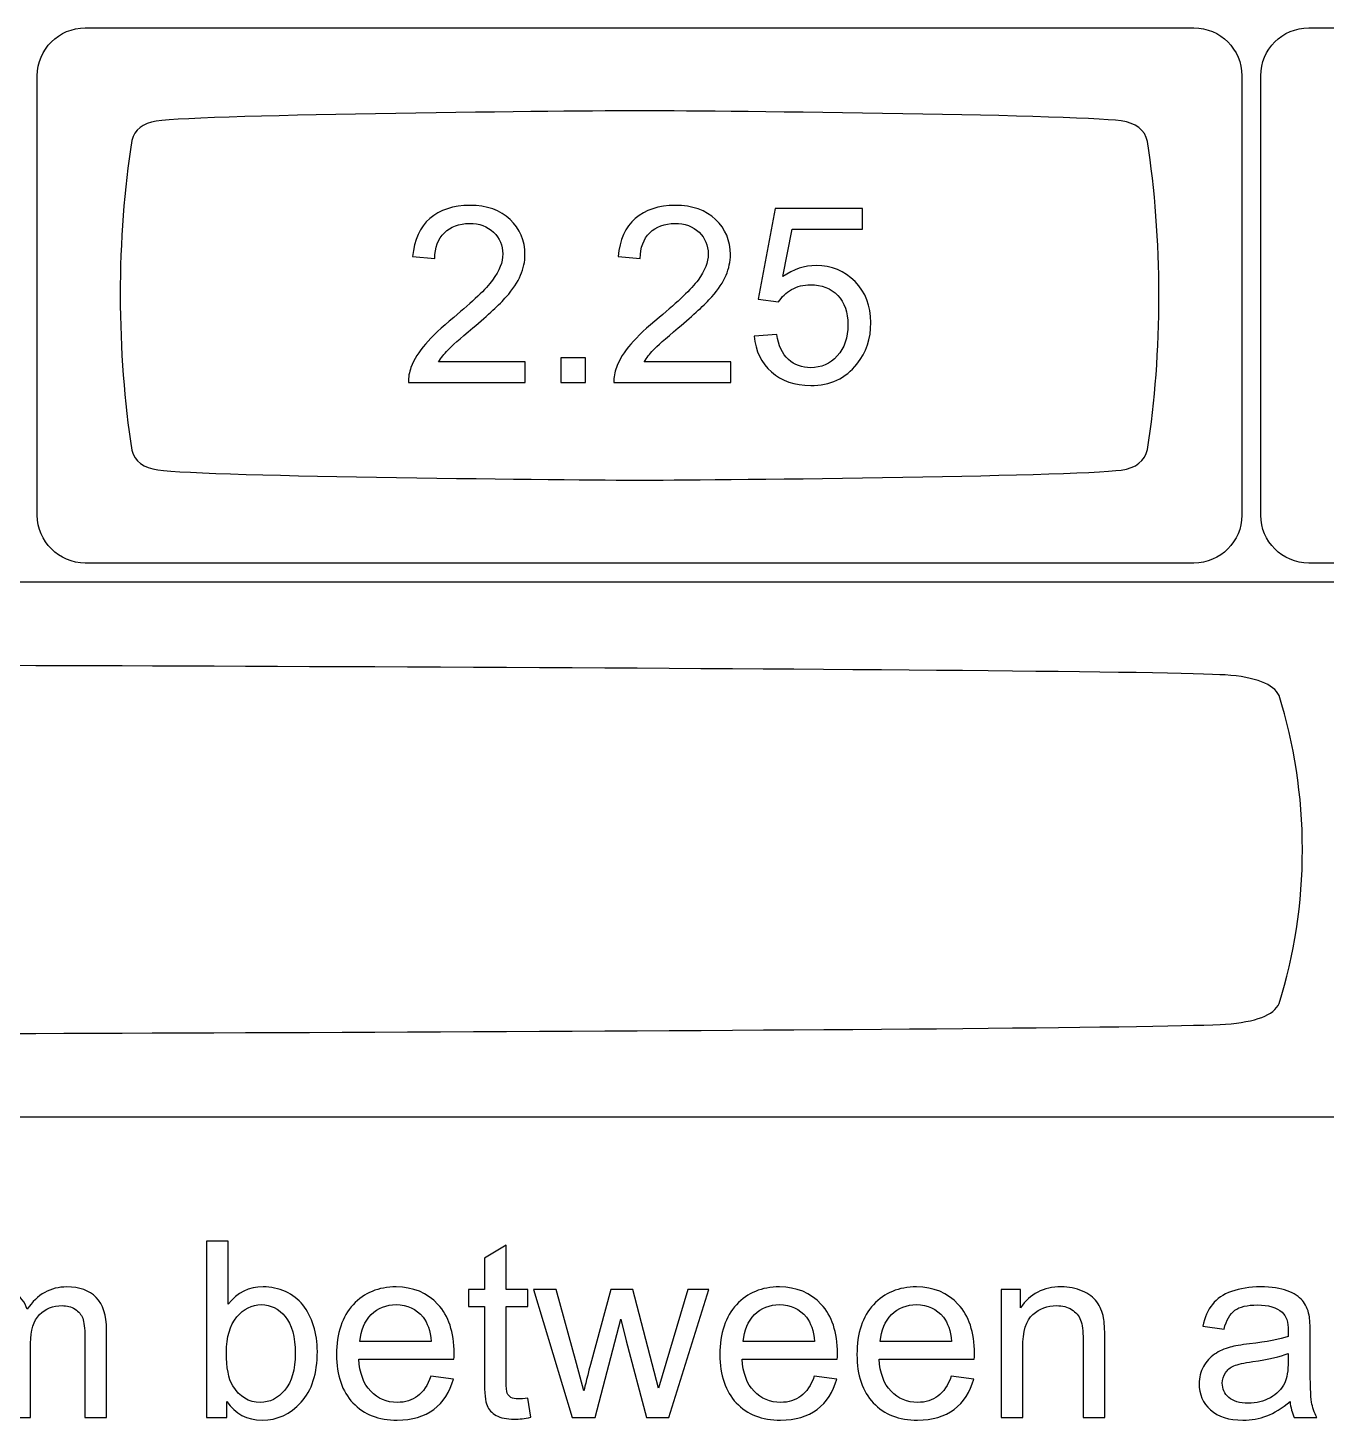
# Model space of a CAD drawing. Header units: millimetres. Extents: x -3 to 616, y -3 to 391.
# Drawn here: x 391.56 to 436.18, y 342.76 to 390.63 of the extents above; entities that cross this region are included whole.
import ezdxf

# ---------------------------------------------------------------- set-up
doc = ezdxf.new("R2010")
doc.units = ezdxf.units.MM
doc.header["$MEASUREMENT"] = 0
doc.layers.add('Templates', color=7, linetype='Continuous')

msp = doc.modelspace()

# ---------------------------------------------------------------- linework, layer by layer
at = {"layer": 'Templates'}
for points, knots in [([(393.529, 372.227), (393.529, 372.227), (431.636, 372.227), (431.636, 372.227), (431.636, 372.227), (432.542, 372.227), (433.282, 372.968), (433.282, 373.873), (433.282, 373.873), (433.282, 373.873), (433.282, 388.981), (433.282, 388.981), (433.282, 388.981), (433.282, 389.886), (432.542, 390.627), (431.636, 390.627), (431.636, 390.627), (431.636, 390.627), (393.529, 390.627), (393.529, 390.627), (393.529, 390.627), (392.623, 390.627), (391.882, 389.886), (391.882, 388.981), (391.882, 388.981), (391.882, 388.981), (391.882, 373.873), (391.882, 373.873), (391.882, 373.873), (391.882, 372.968), (392.623, 372.227), (393.529, 372.227)], [0, 0, 0, 0, 0.111111, 0.111111, 0.111111, 0.111111, 0.222222, 0.222222, 0.222222, 0.222222, 0.333333, 0.333333, 0.333333, 0.333333, 0.444444, 0.444444, 0.444444, 0.444444, 0.555556, 0.555556, 0.555556, 0.555556, 0.666667, 0.666667, 0.666667, 0.666667, 0.777778, 0.777778, 0.777778, 0.777778, 1, 1, 1, 1]), ([(435.579, 372.227), (435.579, 372.227), (478.286, 372.227), (478.286, 372.227), (478.286, 372.227), (479.192, 372.227), (479.932, 372.968), (479.932, 373.873), (479.932, 373.873), (479.932, 373.873), (479.932, 388.981), (479.932, 388.981), (479.932, 388.981), (479.932, 389.886), (479.192, 390.627), (478.286, 390.627), (478.286, 390.627), (478.286, 390.627), (435.579, 390.627), (435.579, 390.627), (435.579, 390.627), (434.673, 390.627), (433.932, 389.886), (433.932, 388.981), (433.932, 388.981), (433.932, 388.981), (433.932, 373.873), (433.932, 373.873), (433.932, 373.873), (433.932, 372.968), (434.673, 372.227), (435.579, 372.227)], [0, 0, 0, 0, 0.111111, 0.111111, 0.111111, 0.111111, 0.222222, 0.222222, 0.222222, 0.222222, 0.333333, 0.333333, 0.333333, 0.333333, 0.444444, 0.444444, 0.444444, 0.444444, 0.555556, 0.555556, 0.555556, 0.555556, 0.666667, 0.666667, 0.666667, 0.666667, 0.777778, 0.777778, 0.777778, 0.777778, 1, 1, 1, 1]), ([(412.582, 387.776), (414.472, 387.776), (427.452, 387.654), (429.133, 387.428), (429.133, 387.428), (429.133, 387.428), (429.133, 387.428), (429.133, 387.428), (429.133, 387.428), (429.644, 387.355), (429.948, 387.123), (430.039, 386.718), (430.039, 386.718), (430.293, 385.065), (430.432, 383.284), (430.432, 381.426), (430.432, 381.426), (430.433, 379.568), (430.295, 377.786), (430.042, 376.134), (430.042, 376.134), (429.951, 375.729), (429.647, 375.497), (429.138, 375.424), (429.138, 375.424), (427.457, 375.199), (414.465, 375.076), (412.586, 375.077), (412.586, 375.077), (410.706, 375.077), (397.71, 375.2), (396.029, 375.426), (396.029, 375.426), (396.029, 375.426), (396.029, 375.426), (396.029, 375.426), (396.029, 375.426), (395.533, 375.497), (395.231, 375.719), (395.131, 376.103), (395.131, 376.103), (394.874, 377.765), (394.733, 379.557), (394.733, 381.428), (394.733, 381.428), (394.732, 383.299), (394.872, 385.094), (395.129, 386.757), (395.129, 386.757), (395.226, 387.124), (395.507, 387.342), (395.967, 387.422), (395.967, 387.422), (397.665, 387.652), (410.693, 387.777), (412.582, 387.776)], [0, 0, 0, 0, 0.066667, 0.066667, 0.066667, 0.066667, 0.133333, 0.133333, 0.133333, 0.133333, 0.2, 0.2, 0.2, 0.2, 0.266667, 0.266667, 0.266667, 0.266667, 0.333333, 0.333333, 0.333333, 0.333333, 0.4, 0.4, 0.4, 0.4, 0.466667, 0.466667, 0.466667, 0.466667, 0.533333, 0.533333, 0.533333, 0.533333, 0.6, 0.6, 0.6, 0.6, 0.666667, 0.666667, 0.666667, 0.666667, 0.733333, 0.733333, 0.733333, 0.733333, 0.8, 0.8, 0.8, 0.8, 0.866667, 0.866667, 0.866667, 0.866667, 1, 1, 1, 1]), ([(408.652, 379.145), (408.652, 379.145), (408.652, 378.434), (408.652, 378.434), (408.652, 378.434), (408.652, 378.434), (404.639, 378.434), (404.639, 378.434), (404.639, 378.434), (404.633, 378.613), (404.663, 378.785), (404.726, 378.951), (404.726, 378.951), (404.829, 379.224), (404.994, 379.493), (405.221, 379.757), (405.221, 379.757), (405.449, 380.021), (405.773, 380.326), (406.195, 380.672), (406.195, 380.672), (406.851, 381.212), (407.297, 381.64), (407.53, 381.956), (407.53, 381.956), (407.764, 382.272), (407.881, 382.571), (407.881, 382.853), (407.881, 382.853), (407.881, 383.148), (407.776, 383.396), (407.564, 383.6), (407.564, 383.6), (407.352, 383.801), (407.076, 383.903), (406.736, 383.903), (406.736, 383.903), (406.376, 383.903), (406.088, 383.796), (405.872, 383.581), (405.872, 383.581), (405.656, 383.368), (405.547, 383.072), (405.545, 382.692), (405.545, 382.692), (405.545, 382.692), (404.783, 382.768), (404.783, 382.768), (404.783, 382.768), (404.835, 383.339), (405.032, 383.773), (405.374, 384.072), (405.374, 384.072), (405.717, 384.371), (406.175, 384.521), (406.753, 384.521), (406.753, 384.521), (407.334, 384.521), (407.795, 384.36), (408.134, 384.037), (408.134, 384.037), (408.474, 383.714), (408.643, 383.313), (408.643, 382.836), (408.643, 382.836), (408.643, 382.593), (408.594, 382.355), (408.494, 382.121), (408.494, 382.121), (408.395, 381.885), (408.23, 381.638), (408, 381.379), (408, 381.379), (407.769, 381.12), (407.386, 380.763), (406.853, 380.312), (406.853, 380.312), (406.405, 379.936), (406.118, 379.682), (405.991, 379.548), (405.991, 379.548), (405.864, 379.414), (405.759, 379.28), (405.676, 379.145), (405.676, 379.145), (405.676, 379.145), (408.652, 379.145), (408.652, 379.145)], [0, 0, 0, 0, 0.043478, 0.043478, 0.043478, 0.043478, 0.086957, 0.086957, 0.086957, 0.086957, 0.130435, 0.130435, 0.130435, 0.130435, 0.173913, 0.173913, 0.173913, 0.173913, 0.217391, 0.217391, 0.217391, 0.217391, 0.26087, 0.26087, 0.26087, 0.26087, 0.304348, 0.304348, 0.304348, 0.304348, 0.347826, 0.347826, 0.347826, 0.347826, 0.391304, 0.391304, 0.391304, 0.391304, 0.434783, 0.434783, 0.434783, 0.434783, 0.478261, 0.478261, 0.478261, 0.478261, 0.521739, 0.521739, 0.521739, 0.521739, 0.565217, 0.565217, 0.565217, 0.565217, 0.608696, 0.608696, 0.608696, 0.608696, 0.652174, 0.652174, 0.652174, 0.652174, 0.695652, 0.695652, 0.695652, 0.695652, 0.73913, 0.73913, 0.73913, 0.73913, 0.782609, 0.782609, 0.782609, 0.782609, 0.826087, 0.826087, 0.826087, 0.826087, 0.869565, 0.869565, 0.869565, 0.869565, 0.913043, 0.913043, 0.913043, 0.913043, 1, 1, 1, 1]), ([(415.713, 379.145), (415.713, 379.145), (415.713, 378.434), (415.713, 378.434), (415.713, 378.434), (415.713, 378.434), (411.7, 378.434), (411.7, 378.434), (411.7, 378.434), (411.694, 378.613), (411.724, 378.785), (411.787, 378.951), (411.787, 378.951), (411.89, 379.224), (412.055, 379.493), (412.283, 379.757), (412.283, 379.757), (412.51, 380.021), (412.834, 380.326), (413.256, 380.672), (413.256, 380.672), (413.912, 381.212), (414.358, 381.64), (414.591, 381.956), (414.591, 381.956), (414.825, 382.272), (414.942, 382.571), (414.942, 382.853), (414.942, 382.853), (414.942, 383.148), (414.837, 383.396), (414.625, 383.6), (414.625, 383.6), (414.413, 383.801), (414.137, 383.903), (413.797, 383.903), (413.797, 383.903), (413.437, 383.903), (413.149, 383.796), (412.933, 383.581), (412.933, 383.581), (412.717, 383.368), (412.609, 383.072), (412.606, 382.692), (412.606, 382.692), (412.606, 382.692), (411.844, 382.768), (411.844, 382.768), (411.844, 382.768), (411.896, 383.339), (412.093, 383.773), (412.435, 384.072), (412.435, 384.072), (412.778, 384.371), (413.236, 384.521), (413.814, 384.521), (413.814, 384.521), (414.395, 384.521), (414.856, 384.36), (415.195, 384.037), (415.195, 384.037), (415.535, 383.714), (415.704, 383.313), (415.704, 382.836), (415.704, 382.836), (415.704, 382.593), (415.655, 382.355), (415.555, 382.121), (415.555, 382.121), (415.456, 381.885), (415.291, 381.638), (415.061, 381.379), (415.061, 381.379), (414.83, 381.12), (414.447, 380.763), (413.914, 380.312), (413.914, 380.312), (413.466, 379.936), (413.179, 379.682), (413.052, 379.548), (413.052, 379.548), (412.925, 379.414), (412.82, 379.28), (412.737, 379.145), (412.737, 379.145), (412.737, 379.145), (415.713, 379.145), (415.713, 379.145)], [0, 0, 0, 0, 0.043478, 0.043478, 0.043478, 0.043478, 0.086957, 0.086957, 0.086957, 0.086957, 0.130435, 0.130435, 0.130435, 0.130435, 0.173913, 0.173913, 0.173913, 0.173913, 0.217391, 0.217391, 0.217391, 0.217391, 0.26087, 0.26087, 0.26087, 0.26087, 0.304348, 0.304348, 0.304348, 0.304348, 0.347826, 0.347826, 0.347826, 0.347826, 0.391304, 0.391304, 0.391304, 0.391304, 0.434783, 0.434783, 0.434783, 0.434783, 0.478261, 0.478261, 0.478261, 0.478261, 0.521739, 0.521739, 0.521739, 0.521739, 0.565217, 0.565217, 0.565217, 0.565217, 0.608696, 0.608696, 0.608696, 0.608696, 0.652174, 0.652174, 0.652174, 0.652174, 0.695652, 0.695652, 0.695652, 0.695652, 0.73913, 0.73913, 0.73913, 0.73913, 0.782609, 0.782609, 0.782609, 0.782609, 0.826087, 0.826087, 0.826087, 0.826087, 0.869565, 0.869565, 0.869565, 0.869565, 0.913043, 0.913043, 0.913043, 0.913043, 1, 1, 1, 1]), ([(416.519, 380.025), (416.519, 380.025), (417.298, 380.085), (417.298, 380.085), (417.298, 380.085), (417.355, 379.705), (417.489, 379.42), (417.698, 379.228), (417.698, 379.228), (417.907, 379.038), (418.163, 378.942), (418.463, 378.942), (418.463, 378.942), (418.826, 378.942), (419.129, 379.077), (419.376, 379.347), (419.376, 379.347), (419.622, 379.617), (419.744, 379.976), (419.744, 380.422), (419.744, 380.422), (419.744, 380.847), (419.627, 381.181), (419.392, 381.426), (419.392, 381.426), (419.156, 381.672), (418.844, 381.795), (418.456, 381.795), (418.456, 381.795), (418.215, 381.795), (417.999, 381.74), (417.807, 381.63), (417.807, 381.63), (417.616, 381.52), (417.467, 381.377), (417.357, 381.202), (417.357, 381.202), (417.357, 381.202), (416.654, 381.304), (416.654, 381.304), (416.654, 381.304), (416.654, 381.304), (417.238, 384.419), (417.238, 384.419), (417.238, 384.419), (417.238, 384.419), (420.244, 384.419), (420.244, 384.419), (420.244, 384.419), (420.244, 384.419), (420.244, 383.708), (420.244, 383.708), (420.244, 383.708), (420.244, 383.708), (417.832, 383.708), (417.832, 383.708), (417.832, 383.708), (417.832, 383.708), (417.509, 382.073), (417.509, 382.073), (417.509, 382.073), (417.872, 382.328), (418.253, 382.455), (418.651, 382.455), (418.651, 382.455), (419.179, 382.455), (419.624, 382.272), (419.987, 381.905), (419.987, 381.905), (420.35, 381.538), (420.532, 381.067), (420.532, 380.491), (420.532, 380.491), (420.532, 379.942), (420.372, 379.468), (420.053, 379.069), (420.053, 379.069), (419.665, 378.577), (419.135, 378.332), (418.463, 378.332), (418.463, 378.332), (417.913, 378.332), (417.464, 378.487), (417.116, 378.796), (417.116, 378.796), (416.767, 379.105), (416.568, 379.514), (416.519, 380.025)], [0, 0, 0, 0, 0.043478, 0.043478, 0.043478, 0.043478, 0.086957, 0.086957, 0.086957, 0.086957, 0.130435, 0.130435, 0.130435, 0.130435, 0.173913, 0.173913, 0.173913, 0.173913, 0.217391, 0.217391, 0.217391, 0.217391, 0.26087, 0.26087, 0.26087, 0.26087, 0.304348, 0.304348, 0.304348, 0.304348, 0.347826, 0.347826, 0.347826, 0.347826, 0.391304, 0.391304, 0.391304, 0.391304, 0.434783, 0.434783, 0.434783, 0.434783, 0.478261, 0.478261, 0.478261, 0.478261, 0.521739, 0.521739, 0.521739, 0.521739, 0.565217, 0.565217, 0.565217, 0.565217, 0.608696, 0.608696, 0.608696, 0.608696, 0.652174, 0.652174, 0.652174, 0.652174, 0.695652, 0.695652, 0.695652, 0.695652, 0.73913, 0.73913, 0.73913, 0.73913, 0.782609, 0.782609, 0.782609, 0.782609, 0.826087, 0.826087, 0.826087, 0.826087, 0.869565, 0.869565, 0.869565, 0.869565, 0.913043, 0.913043, 0.913043, 0.913043, 1, 1, 1, 1]), ([(409.872, 378.434), (409.872, 378.434), (409.872, 379.28), (409.872, 379.28), (409.872, 379.28), (409.872, 379.28), (410.719, 379.28), (410.719, 379.28), (410.719, 379.28), (410.719, 379.28), (410.719, 378.434), (410.719, 378.434), (410.719, 378.434), (410.719, 378.434), (409.872, 378.434), (409.872, 378.434)], [0, 0, 0, 0, 0.2, 0.2, 0.2, 0.2, 0.4, 0.4, 0.4, 0.4, 0.6, 0.6, 0.6, 0.6, 1, 1, 1, 1]), ([(324.86, 353.177), (324.86, 353.177), (436.568, 353.177), (436.568, 353.177), (436.568, 353.177), (437.473, 353.177), (438.214, 353.918), (438.214, 354.823), (438.214, 354.823), (438.214, 354.823), (438.214, 369.931), (438.214, 369.931), (438.214, 369.931), (438.214, 370.836), (437.473, 371.577), (436.568, 371.577), (436.568, 371.577), (436.568, 371.577), (324.86, 371.577), (324.86, 371.577), (324.86, 371.577), (323.955, 371.577), (323.214, 370.836), (323.214, 369.931), (323.214, 369.931), (323.214, 369.931), (323.214, 354.823), (323.214, 354.823), (323.214, 354.823), (323.214, 353.918), (323.955, 353.177), (324.86, 353.177)], [0, 0, 0, 0, 0.111111, 0.111111, 0.111111, 0.111111, 0.222222, 0.222222, 0.222222, 0.222222, 0.333333, 0.333333, 0.333333, 0.333333, 0.444444, 0.444444, 0.444444, 0.444444, 0.555556, 0.555556, 0.555556, 0.555556, 0.666667, 0.666667, 0.666667, 0.666667, 0.777778, 0.777778, 0.777778, 0.777778, 1, 1, 1, 1]), ([(380.714, 368.726), (384.567, 368.726), (429.288, 368.604), (432.714, 368.378), (432.714, 368.378), (432.714, 368.378), (432.714, 368.378), (432.714, 368.378), (432.714, 368.378), (433.755, 368.305), (434.376, 368.073), (434.562, 367.668), (434.562, 367.668), (435.08, 366.015), (435.363, 364.233), (435.364, 362.376), (435.364, 362.376), (435.364, 360.518), (435.083, 358.736), (434.568, 357.084), (434.568, 357.084), (434.381, 356.679), (433.763, 356.447), (432.724, 356.374), (432.724, 356.374), (429.296, 356.149), (384.552, 356.026), (380.72, 356.027), (380.72, 356.027), (376.888, 356.027), (332.135, 356.15), (328.707, 356.376), (328.707, 356.376), (328.707, 356.376), (328.707, 356.376), (328.707, 356.376), (328.707, 356.376), (327.695, 356.447), (327.081, 356.669), (326.876, 357.053), (326.876, 357.053), (326.352, 358.715), (326.065, 360.507), (326.064, 362.378), (326.064, 362.378), (326.063, 364.249), (326.348, 366.044), (326.872, 367.707), (326.872, 367.707), (327.07, 368.074), (327.643, 368.292), (328.581, 368.372), (328.581, 368.372), (332.044, 368.602), (376.86, 368.727), (380.714, 368.726)], [0, 0, 0, 0, 0.066667, 0.066667, 0.066667, 0.066667, 0.133333, 0.133333, 0.133333, 0.133333, 0.2, 0.2, 0.2, 0.2, 0.266667, 0.266667, 0.266667, 0.266667, 0.333333, 0.333333, 0.333333, 0.333333, 0.4, 0.4, 0.4, 0.4, 0.466667, 0.466667, 0.466667, 0.466667, 0.533333, 0.533333, 0.533333, 0.533333, 0.6, 0.6, 0.6, 0.6, 0.666667, 0.666667, 0.666667, 0.666667, 0.733333, 0.733333, 0.733333, 0.733333, 0.8, 0.8, 0.8, 0.8, 0.866667, 0.866667, 0.866667, 0.866667, 1, 1, 1, 1]), ([(398.391, 342.851), (398.391, 342.851), (397.697, 342.851), (397.697, 342.851), (397.697, 342.851), (397.697, 342.851), (397.697, 348.913), (397.697, 348.913), (397.697, 348.913), (397.697, 348.913), (398.442, 348.913), (398.442, 348.913), (398.442, 348.913), (398.442, 348.913), (398.442, 346.75), (398.442, 346.75), (398.442, 346.75), (398.757, 347.142), (399.157, 347.339), (399.646, 347.339), (399.646, 347.339), (399.915, 347.339), (400.172, 347.285), (400.413, 347.176), (400.413, 347.176), (400.655, 347.068), (400.852, 346.914), (401.009, 346.718), (401.009, 346.718), (401.164, 346.52), (401.287, 346.283), (401.374, 346.005), (401.374, 346.005), (401.463, 345.728), (401.507, 345.431), (401.507, 345.115), (401.507, 345.115), (401.507, 344.364), (401.321, 343.783), (400.95, 343.373), (400.95, 343.373), (400.577, 342.963), (400.131, 342.758), (399.61, 342.758), (399.61, 342.758), (399.093, 342.758), (398.686, 342.974), (398.391, 343.404), (398.391, 343.404), (398.391, 343.404), (398.391, 342.851), (398.391, 342.851)], [0, 0, 0, 0, 0.071429, 0.071429, 0.071429, 0.071429, 0.142857, 0.142857, 0.142857, 0.142857, 0.214286, 0.214286, 0.214286, 0.214286, 0.285714, 0.285714, 0.285714, 0.285714, 0.357143, 0.357143, 0.357143, 0.357143, 0.428571, 0.428571, 0.428571, 0.428571, 0.5, 0.5, 0.5, 0.5, 0.571429, 0.571429, 0.571429, 0.571429, 0.642857, 0.642857, 0.642857, 0.642857, 0.714286, 0.714286, 0.714286, 0.714286, 0.785714, 0.785714, 0.785714, 0.785714, 0.857143, 0.857143, 0.857143, 0.857143, 1, 1, 1, 1]), ([(408.74, 343.516), (408.74, 343.516), (408.842, 342.858), (408.842, 342.858), (408.842, 342.858), (408.633, 342.815), (408.445, 342.792), (408.282, 342.792), (408.282, 342.792), (408.012, 342.792), (407.803, 342.834), (407.654, 342.92), (407.654, 342.92), (407.505, 343.006), (407.401, 343.118), (407.34, 343.258), (407.34, 343.258), (407.28, 343.397), (407.25, 343.691), (407.25, 344.138), (407.25, 344.138), (407.25, 344.138), (407.25, 346.67), (407.25, 346.67), (407.25, 346.67), (407.25, 346.67), (406.7, 346.67), (406.7, 346.67), (406.7, 346.67), (406.7, 346.67), (406.7, 347.245), (406.7, 347.245), (406.7, 347.245), (406.7, 347.245), (407.25, 347.245), (407.25, 347.245), (407.25, 347.245), (407.25, 347.245), (407.25, 348.332), (407.25, 348.332), (407.25, 348.332), (407.25, 348.332), (407.995, 348.779), (407.995, 348.779), (407.995, 348.779), (407.995, 348.779), (407.995, 347.245), (407.995, 347.245), (407.995, 347.245), (407.995, 347.245), (408.74, 347.245), (408.74, 347.245), (408.74, 347.245), (408.74, 347.245), (408.74, 346.67), (408.74, 346.67), (408.74, 346.67), (408.74, 346.67), (407.995, 346.67), (407.995, 346.67), (407.995, 346.67), (407.995, 346.67), (407.995, 344.096), (407.995, 344.096), (407.995, 344.096), (407.995, 343.883), (408.008, 343.746), (408.035, 343.685), (408.035, 343.685), (408.06, 343.625), (408.102, 343.577), (408.162, 343.54), (408.162, 343.54), (408.221, 343.505), (408.306, 343.486), (408.416, 343.486), (408.416, 343.486), (408.497, 343.486), (408.606, 343.496), (408.74, 343.516)], [0, 0, 0, 0, 0.047619, 0.047619, 0.047619, 0.047619, 0.095238, 0.095238, 0.095238, 0.095238, 0.142857, 0.142857, 0.142857, 0.142857, 0.190476, 0.190476, 0.190476, 0.190476, 0.238095, 0.238095, 0.238095, 0.238095, 0.285714, 0.285714, 0.285714, 0.285714, 0.333333, 0.333333, 0.333333, 0.333333, 0.380952, 0.380952, 0.380952, 0.380952, 0.428571, 0.428571, 0.428571, 0.428571, 0.47619, 0.47619, 0.47619, 0.47619, 0.52381, 0.52381, 0.52381, 0.52381, 0.571429, 0.571429, 0.571429, 0.571429, 0.619048, 0.619048, 0.619048, 0.619048, 0.666667, 0.666667, 0.666667, 0.666667, 0.714286, 0.714286, 0.714286, 0.714286, 0.761905, 0.761905, 0.761905, 0.761905, 0.809524, 0.809524, 0.809524, 0.809524, 0.857143, 0.857143, 0.857143, 0.857143, 0.904762, 0.904762, 0.904762, 0.904762, 1, 1, 1, 1]), ([(388.3, 342.851), (388.3, 342.851), (388.3, 347.245), (388.3, 347.245), (388.3, 347.245), (388.3, 347.245), (388.969, 347.245), (388.969, 347.245), (388.969, 347.245), (388.969, 347.245), (388.969, 346.625), (388.969, 346.625), (388.969, 346.625), (389.106, 346.839), (389.29, 347.013), (389.518, 347.142), (389.518, 347.142), (389.747, 347.274), (390.006, 347.339), (390.299, 347.339), (390.299, 347.339), (390.623, 347.339), (390.89, 347.271), (391.097, 347.137), (391.097, 347.137), (391.305, 347.001), (391.451, 346.814), (391.536, 346.571), (391.536, 346.571), (391.886, 347.083), (392.339, 347.339), (392.898, 347.339), (392.898, 347.339), (393.335, 347.339), (393.673, 347.219), (393.907, 346.977), (393.907, 346.977), (394.142, 346.736), (394.261, 346.365), (394.261, 345.864), (394.261, 345.864), (394.261, 345.864), (394.261, 342.851), (394.261, 342.851), (394.261, 342.851), (394.261, 342.851), (393.516, 342.851), (393.516, 342.851), (393.516, 342.851), (393.516, 342.851), (393.516, 345.617), (393.516, 345.617), (393.516, 345.617), (393.516, 345.913), (393.49, 346.128), (393.442, 346.259), (393.442, 346.259), (393.395, 346.39), (393.307, 346.495), (393.179, 346.575), (393.179, 346.575), (393.052, 346.656), (392.902, 346.695), (392.731, 346.695), (392.731, 346.695), (392.421, 346.695), (392.164, 346.592), (391.959, 346.387), (391.959, 346.387), (391.755, 346.181), (391.653, 345.853), (391.653, 345.401), (391.653, 345.401), (391.653, 345.401), (391.653, 342.851), (391.653, 342.851), (391.653, 342.851), (391.653, 342.851), (390.908, 342.851), (390.908, 342.851), (390.908, 342.851), (390.908, 342.851), (390.908, 345.703), (390.908, 345.703), (390.908, 345.703), (390.908, 346.033), (390.847, 346.282), (390.726, 346.447), (390.726, 346.447), (390.605, 346.612), (390.406, 346.695), (390.131, 346.695), (390.131, 346.695), (389.922, 346.695), (389.728, 346.64), (389.551, 346.53), (389.551, 346.53), (389.373, 346.42), (389.244, 346.259), (389.164, 346.046), (389.164, 346.046), (389.085, 345.834), (389.046, 345.528), (389.046, 345.129), (389.046, 345.129), (389.046, 345.129), (389.046, 342.851), (389.046, 342.851), (389.046, 342.851), (389.046, 342.851), (388.3, 342.851), (388.3, 342.851)], [0, 0, 0, 0, 0.034483, 0.034483, 0.034483, 0.034483, 0.068966, 0.068966, 0.068966, 0.068966, 0.103448, 0.103448, 0.103448, 0.103448, 0.137931, 0.137931, 0.137931, 0.137931, 0.172414, 0.172414, 0.172414, 0.172414, 0.206897, 0.206897, 0.206897, 0.206897, 0.241379, 0.241379, 0.241379, 0.241379, 0.275862, 0.275862, 0.275862, 0.275862, 0.310345, 0.310345, 0.310345, 0.310345, 0.344828, 0.344828, 0.344828, 0.344828, 0.37931, 0.37931, 0.37931, 0.37931, 0.413793, 0.413793, 0.413793, 0.413793, 0.448276, 0.448276, 0.448276, 0.448276, 0.482759, 0.482759, 0.482759, 0.482759, 0.517241, 0.517241, 0.517241, 0.517241, 0.551724, 0.551724, 0.551724, 0.551724, 0.586207, 0.586207, 0.586207, 0.586207, 0.62069, 0.62069, 0.62069, 0.62069, 0.655172, 0.655172, 0.655172, 0.655172, 0.689655, 0.689655, 0.689655, 0.689655, 0.724138, 0.724138, 0.724138, 0.724138, 0.758621, 0.758621, 0.758621, 0.758621, 0.793103, 0.793103, 0.793103, 0.793103, 0.827586, 0.827586, 0.827586, 0.827586, 0.862069, 0.862069, 0.862069, 0.862069, 0.896552, 0.896552, 0.896552, 0.896552, 0.931034, 0.931034, 0.931034, 0.931034, 1, 1, 1, 1]), ([(405.411, 344.274), (405.411, 344.274), (406.182, 344.172), (406.182, 344.172), (406.182, 344.172), (406.062, 343.725), (405.838, 343.376), (405.51, 343.129), (405.51, 343.129), (405.183, 342.882), (404.765, 342.758), (404.256, 342.758), (404.256, 342.758), (403.615, 342.758), (403.107, 342.956), (402.732, 343.351), (402.732, 343.351), (402.356, 343.744), (402.169, 344.299), (402.169, 345.012), (402.169, 345.012), (402.169, 345.748), (402.358, 346.321), (402.737, 346.728), (402.737, 346.728), (403.117, 347.135), (403.609, 347.339), (404.215, 347.339), (404.215, 347.339), (404.8, 347.339), (405.279, 347.14), (405.65, 346.74), (405.65, 346.74), (406.021, 346.341), (406.207, 345.779), (406.207, 345.055), (406.207, 345.055), (406.207, 345.012), (406.206, 344.945), (406.203, 344.858), (406.203, 344.858), (406.203, 344.858), (402.931, 344.858), (402.931, 344.858), (402.931, 344.858), (402.959, 344.377), (403.094, 344.007), (403.34, 343.752), (403.34, 343.752), (403.584, 343.496), (403.89, 343.368), (404.256, 343.368), (404.256, 343.368), (404.528, 343.368), (404.761, 343.44), (404.953, 343.584), (404.953, 343.584), (405.146, 343.728), (405.299, 343.958), (405.411, 344.274)], [0, 0, 0, 0, 0.0625, 0.0625, 0.0625, 0.0625, 0.125, 0.125, 0.125, 0.125, 0.1875, 0.1875, 0.1875, 0.1875, 0.25, 0.25, 0.25, 0.25, 0.3125, 0.3125, 0.3125, 0.3125, 0.375, 0.375, 0.375, 0.375, 0.4375, 0.4375, 0.4375, 0.4375, 0.5, 0.5, 0.5, 0.5, 0.5625, 0.5625, 0.5625, 0.5625, 0.625, 0.625, 0.625, 0.625, 0.6875, 0.6875, 0.6875, 0.6875, 0.75, 0.75, 0.75, 0.75, 0.8125, 0.8125, 0.8125, 0.8125, 0.875, 0.875, 0.875, 0.875, 1, 1, 1, 1]), ([(410.266, 342.851), (410.266, 342.851), (408.938, 347.245), (408.938, 347.245), (408.938, 347.245), (408.938, 347.245), (409.717, 347.245), (409.717, 347.245), (409.717, 347.245), (409.717, 347.245), (410.418, 344.71), (410.418, 344.71), (410.418, 344.71), (410.418, 344.71), (410.666, 343.766), (410.666, 343.766), (410.666, 343.766), (410.676, 343.812), (410.752, 344.114), (410.894, 344.672), (410.894, 344.672), (410.894, 344.672), (411.589, 347.245), (411.589, 347.245), (411.589, 347.245), (411.589, 347.245), (412.353, 347.245), (412.353, 347.245), (412.353, 347.245), (412.353, 347.245), (413.014, 344.694), (413.014, 344.694), (413.014, 344.694), (413.014, 344.694), (413.23, 343.857), (413.23, 343.857), (413.23, 343.857), (413.23, 343.857), (413.483, 344.705), (413.483, 344.705), (413.483, 344.705), (413.483, 344.705), (414.242, 347.245), (414.242, 347.245), (414.242, 347.245), (414.242, 347.245), (414.966, 347.245), (414.966, 347.245), (414.966, 347.245), (414.966, 347.245), (413.587, 342.851), (413.587, 342.851), (413.587, 342.851), (413.587, 342.851), (412.817, 342.851), (412.817, 342.851), (412.817, 342.851), (412.817, 342.851), (412.12, 345.48), (412.12, 345.48), (412.12, 345.48), (412.12, 345.48), (411.943, 346.232), (411.943, 346.232), (411.943, 346.232), (411.943, 346.232), (411.054, 342.851), (411.054, 342.851), (411.054, 342.851), (411.054, 342.851), (410.266, 342.851), (410.266, 342.851)], [0, 0, 0, 0, 0.052632, 0.052632, 0.052632, 0.052632, 0.105263, 0.105263, 0.105263, 0.105263, 0.157895, 0.157895, 0.157895, 0.157895, 0.210526, 0.210526, 0.210526, 0.210526, 0.263158, 0.263158, 0.263158, 0.263158, 0.315789, 0.315789, 0.315789, 0.315789, 0.368421, 0.368421, 0.368421, 0.368421, 0.421053, 0.421053, 0.421053, 0.421053, 0.473684, 0.473684, 0.473684, 0.473684, 0.526316, 0.526316, 0.526316, 0.526316, 0.578947, 0.578947, 0.578947, 0.578947, 0.631579, 0.631579, 0.631579, 0.631579, 0.684211, 0.684211, 0.684211, 0.684211, 0.736842, 0.736842, 0.736842, 0.736842, 0.789474, 0.789474, 0.789474, 0.789474, 0.842105, 0.842105, 0.842105, 0.842105, 0.894737, 0.894737, 0.894737, 0.894737, 1, 1, 1, 1]), ([(418.587, 344.274), (418.587, 344.274), (419.357, 344.172), (419.357, 344.172), (419.357, 344.172), (419.237, 343.725), (419.013, 343.376), (418.686, 343.129), (418.686, 343.129), (418.358, 342.882), (417.941, 342.758), (417.431, 342.758), (417.431, 342.758), (416.79, 342.758), (416.282, 342.956), (415.907, 343.351), (415.907, 343.351), (415.532, 343.744), (415.344, 344.299), (415.344, 345.012), (415.344, 345.012), (415.344, 345.748), (415.533, 346.321), (415.913, 346.728), (415.913, 346.728), (416.292, 347.135), (416.785, 347.339), (417.39, 347.339), (417.39, 347.339), (417.976, 347.339), (418.454, 347.14), (418.825, 346.74), (418.825, 346.74), (419.196, 346.341), (419.383, 345.779), (419.383, 345.055), (419.383, 345.055), (419.383, 345.012), (419.381, 344.945), (419.378, 344.858), (419.378, 344.858), (419.378, 344.858), (416.106, 344.858), (416.106, 344.858), (416.106, 344.858), (416.134, 344.377), (416.27, 344.007), (416.515, 343.752), (416.515, 343.752), (416.759, 343.496), (417.066, 343.368), (417.431, 343.368), (417.431, 343.368), (417.703, 343.368), (417.936, 343.44), (418.128, 343.584), (418.128, 343.584), (418.322, 343.728), (418.474, 343.958), (418.587, 344.274)], [0, 0, 0, 0, 0.0625, 0.0625, 0.0625, 0.0625, 0.125, 0.125, 0.125, 0.125, 0.1875, 0.1875, 0.1875, 0.1875, 0.25, 0.25, 0.25, 0.25, 0.3125, 0.3125, 0.3125, 0.3125, 0.375, 0.375, 0.375, 0.375, 0.4375, 0.4375, 0.4375, 0.4375, 0.5, 0.5, 0.5, 0.5, 0.5625, 0.5625, 0.5625, 0.5625, 0.625, 0.625, 0.625, 0.625, 0.6875, 0.6875, 0.6875, 0.6875, 0.75, 0.75, 0.75, 0.75, 0.8125, 0.8125, 0.8125, 0.8125, 0.875, 0.875, 0.875, 0.875, 1, 1, 1, 1]), ([(423.296, 344.274), (423.296, 344.274), (424.066, 344.172), (424.066, 344.172), (424.066, 344.172), (423.946, 343.725), (423.722, 343.376), (423.394, 343.129), (423.394, 343.129), (423.067, 342.882), (422.649, 342.758), (422.14, 342.758), (422.14, 342.758), (421.499, 342.758), (420.991, 342.956), (420.616, 343.351), (420.616, 343.351), (420.241, 343.744), (420.053, 344.299), (420.053, 345.012), (420.053, 345.012), (420.053, 345.748), (420.242, 346.321), (420.622, 346.728), (420.622, 346.728), (421.001, 347.135), (421.494, 347.339), (422.099, 347.339), (422.099, 347.339), (422.685, 347.339), (423.163, 347.14), (423.534, 346.74), (423.534, 346.74), (423.905, 346.341), (424.091, 345.779), (424.091, 345.055), (424.091, 345.055), (424.091, 345.012), (424.09, 344.945), (424.087, 344.858), (424.087, 344.858), (424.087, 344.858), (420.815, 344.858), (420.815, 344.858), (420.815, 344.858), (420.843, 344.377), (420.979, 344.007), (421.224, 343.752), (421.224, 343.752), (421.468, 343.496), (421.774, 343.368), (422.14, 343.368), (422.14, 343.368), (422.412, 343.368), (422.645, 343.44), (422.837, 343.584), (422.837, 343.584), (423.03, 343.728), (423.183, 343.958), (423.296, 344.274)], [0, 0, 0, 0, 0.0625, 0.0625, 0.0625, 0.0625, 0.125, 0.125, 0.125, 0.125, 0.1875, 0.1875, 0.1875, 0.1875, 0.25, 0.25, 0.25, 0.25, 0.3125, 0.3125, 0.3125, 0.3125, 0.375, 0.375, 0.375, 0.375, 0.4375, 0.4375, 0.4375, 0.4375, 0.5, 0.5, 0.5, 0.5, 0.5625, 0.5625, 0.5625, 0.5625, 0.625, 0.625, 0.625, 0.625, 0.6875, 0.6875, 0.6875, 0.6875, 0.75, 0.75, 0.75, 0.75, 0.8125, 0.8125, 0.8125, 0.8125, 0.875, 0.875, 0.875, 0.875, 1, 1, 1, 1]), ([(425.007, 342.851), (425.007, 342.851), (425.007, 347.245), (425.007, 347.245), (425.007, 347.245), (425.007, 347.245), (425.676, 347.245), (425.676, 347.245), (425.676, 347.245), (425.676, 347.245), (425.676, 346.622), (425.676, 346.622), (425.676, 346.622), (425.998, 347.1), (426.464, 347.339), (427.072, 347.339), (427.072, 347.339), (427.337, 347.339), (427.58, 347.291), (427.801, 347.196), (427.801, 347.196), (428.023, 347.101), (428.189, 346.976), (428.299, 346.822), (428.299, 346.822), (428.409, 346.668), (428.487, 346.485), (428.531, 346.273), (428.531, 346.273), (428.558, 346.135), (428.572, 345.894), (428.572, 345.549), (428.572, 345.549), (428.572, 345.549), (428.572, 342.851), (428.572, 342.851), (428.572, 342.851), (428.572, 342.851), (427.827, 342.851), (427.827, 342.851), (427.827, 342.851), (427.827, 342.851), (427.827, 345.521), (427.827, 345.521), (427.827, 345.521), (427.827, 345.824), (427.798, 346.052), (427.741, 346.201), (427.741, 346.201), (427.683, 346.351), (427.58, 346.471), (427.433, 346.561), (427.433, 346.561), (427.286, 346.65), (427.113, 346.695), (426.915, 346.695), (426.915, 346.695), (426.599, 346.695), (426.327, 346.595), (426.097, 346.393), (426.097, 346.393), (425.867, 346.193), (425.752, 345.81), (425.752, 345.249), (425.752, 345.249), (425.752, 345.249), (425.752, 342.851), (425.752, 342.851), (425.752, 342.851), (425.752, 342.851), (425.007, 342.851), (425.007, 342.851)], [0, 0, 0, 0, 0.052632, 0.052632, 0.052632, 0.052632, 0.105263, 0.105263, 0.105263, 0.105263, 0.157895, 0.157895, 0.157895, 0.157895, 0.210526, 0.210526, 0.210526, 0.210526, 0.263158, 0.263158, 0.263158, 0.263158, 0.315789, 0.315789, 0.315789, 0.315789, 0.368421, 0.368421, 0.368421, 0.368421, 0.421053, 0.421053, 0.421053, 0.421053, 0.473684, 0.473684, 0.473684, 0.473684, 0.526316, 0.526316, 0.526316, 0.526316, 0.578947, 0.578947, 0.578947, 0.578947, 0.631579, 0.631579, 0.631579, 0.631579, 0.684211, 0.684211, 0.684211, 0.684211, 0.736842, 0.736842, 0.736842, 0.736842, 0.789474, 0.789474, 0.789474, 0.789474, 0.842105, 0.842105, 0.842105, 0.842105, 0.894737, 0.894737, 0.894737, 0.894737, 1, 1, 1, 1]), ([(434.939, 343.402), (434.662, 343.166), (434.395, 343.001), (434.14, 342.903), (434.14, 342.903), (433.884, 342.806), (433.611, 342.758), (433.317, 342.758), (433.317, 342.758), (432.835, 342.758), (432.463, 342.875), (432.204, 343.111), (432.204, 343.111), (431.944, 343.345), (431.814, 343.646), (431.814, 344.011), (431.814, 344.011), (431.814, 344.226), (431.864, 344.422), (431.961, 344.6), (431.961, 344.6), (432.06, 344.777), (432.188, 344.919), (432.346, 345.026), (432.346, 345.026), (432.506, 345.133), (432.684, 345.215), (432.883, 345.27), (432.883, 345.27), (433.029, 345.308), (433.251, 345.345), (433.546, 345.381), (433.546, 345.381), (434.147, 345.452), (434.591, 345.538), (434.875, 345.637), (434.875, 345.637), (434.878, 345.738), (434.879, 345.803), (434.879, 345.83), (434.879, 345.83), (434.879, 346.132), (434.809, 346.345), (434.668, 346.469), (434.668, 346.469), (434.477, 346.637), (434.193, 346.72), (433.818, 346.72), (433.818, 346.72), (433.467, 346.72), (433.207, 346.658), (433.041, 346.536), (433.041, 346.536), (432.873, 346.413), (432.75, 346.196), (432.669, 345.882), (432.669, 345.882), (432.669, 345.882), (431.941, 345.984), (431.941, 345.984), (431.941, 345.984), (432.008, 346.296), (432.116, 346.548), (432.269, 346.74), (432.269, 346.74), (432.421, 346.932), (432.641, 347.079), (432.929, 347.183), (432.929, 347.183), (433.216, 347.286), (433.55, 347.339), (433.928, 347.339), (433.928, 347.339), (434.304, 347.339), (434.61, 347.295), (434.845, 347.206), (434.845, 347.206), (435.08, 347.117), (435.253, 347.007), (435.363, 346.873), (435.363, 346.873), (435.473, 346.739), (435.551, 346.569), (435.596, 346.365), (435.596, 346.365), (435.62, 346.238), (435.633, 346.009), (435.633, 345.681), (435.633, 345.681), (435.633, 345.681), (435.633, 344.693), (435.633, 344.693), (435.633, 344.693), (435.633, 344.003), (435.648, 343.567), (435.679, 343.382), (435.679, 343.382), (435.709, 343.197), (435.771, 343.021), (435.861, 342.851), (435.861, 342.851), (435.861, 342.851), (435.082, 342.851), (435.082, 342.851), (435.082, 342.851), (435.008, 343.008), (434.96, 343.191), (434.939, 343.402)], [0, 0, 0, 0, 0.035714, 0.035714, 0.035714, 0.035714, 0.071429, 0.071429, 0.071429, 0.071429, 0.107143, 0.107143, 0.107143, 0.107143, 0.142857, 0.142857, 0.142857, 0.142857, 0.178571, 0.178571, 0.178571, 0.178571, 0.214286, 0.214286, 0.214286, 0.214286, 0.25, 0.25, 0.25, 0.25, 0.285714, 0.285714, 0.285714, 0.285714, 0.321429, 0.321429, 0.321429, 0.321429, 0.357143, 0.357143, 0.357143, 0.357143, 0.392857, 0.392857, 0.392857, 0.392857, 0.428571, 0.428571, 0.428571, 0.428571, 0.464286, 0.464286, 0.464286, 0.464286, 0.5, 0.5, 0.5, 0.5, 0.535714, 0.535714, 0.535714, 0.535714, 0.571429, 0.571429, 0.571429, 0.571429, 0.607143, 0.607143, 0.607143, 0.607143, 0.642857, 0.642857, 0.642857, 0.642857, 0.678571, 0.678571, 0.678571, 0.678571, 0.714286, 0.714286, 0.714286, 0.714286, 0.75, 0.75, 0.75, 0.75, 0.785714, 0.785714, 0.785714, 0.785714, 0.821429, 0.821429, 0.821429, 0.821429, 0.857143, 0.857143, 0.857143, 0.857143, 0.892857, 0.892857, 0.892857, 0.892857, 0.928571, 0.928571, 0.928571, 0.928571, 1, 1, 1, 1]), ([(398.383, 345.081), (398.383, 344.556), (398.455, 344.176), (398.597, 343.942), (398.597, 343.942), (398.832, 343.56), (399.148, 343.368), (399.547, 343.368), (399.547, 343.368), (399.873, 343.368), (400.154, 343.509), (400.389, 343.791), (400.389, 343.791), (400.626, 344.073), (400.745, 344.494), (400.745, 345.053), (400.745, 345.053), (400.745, 345.625), (400.632, 346.047), (400.405, 346.32), (400.405, 346.32), (400.178, 346.592), (399.903, 346.729), (399.581, 346.729), (399.581, 346.729), (399.255, 346.729), (398.974, 346.588), (398.738, 346.306), (398.738, 346.306), (398.501, 346.023), (398.383, 345.616), (398.383, 345.081)], [0, 0, 0, 0, 0.111111, 0.111111, 0.111111, 0.111111, 0.222222, 0.222222, 0.222222, 0.222222, 0.333333, 0.333333, 0.333333, 0.333333, 0.444444, 0.444444, 0.444444, 0.444444, 0.555556, 0.555556, 0.555556, 0.555556, 0.666667, 0.666667, 0.666667, 0.666667, 0.777778, 0.777778, 0.777778, 0.777778, 1, 1, 1, 1]), ([(402.973, 345.467), (402.973, 345.467), (405.42, 345.467), (405.42, 345.467), (405.42, 345.467), (405.387, 345.837), (405.293, 346.114), (405.139, 346.299), (405.139, 346.299), (404.903, 346.585), (404.596, 346.729), (404.219, 346.729), (404.219, 346.729), (403.878, 346.729), (403.591, 346.615), (403.358, 346.386), (403.358, 346.386), (403.127, 346.157), (402.998, 345.851), (402.973, 345.467)], [0, 0, 0, 0, 0.166667, 0.166667, 0.166667, 0.166667, 0.333333, 0.333333, 0.333333, 0.333333, 0.5, 0.5, 0.5, 0.5, 0.666667, 0.666667, 0.666667, 0.666667, 1, 1, 1, 1]), ([(416.148, 345.467), (416.148, 345.467), (418.595, 345.467), (418.595, 345.467), (418.595, 345.467), (418.563, 345.837), (418.468, 346.114), (418.314, 346.299), (418.314, 346.299), (418.079, 346.585), (417.771, 346.729), (417.394, 346.729), (417.394, 346.729), (417.053, 346.729), (416.767, 346.615), (416.534, 346.386), (416.534, 346.386), (416.302, 346.157), (416.174, 345.851), (416.148, 345.467)], [0, 0, 0, 0, 0.166667, 0.166667, 0.166667, 0.166667, 0.333333, 0.333333, 0.333333, 0.333333, 0.5, 0.5, 0.5, 0.5, 0.666667, 0.666667, 0.666667, 0.666667, 1, 1, 1, 1]), ([(420.857, 345.467), (420.857, 345.467), (423.304, 345.467), (423.304, 345.467), (423.304, 345.467), (423.272, 345.837), (423.177, 346.114), (423.023, 346.299), (423.023, 346.299), (422.788, 346.585), (422.48, 346.729), (422.103, 346.729), (422.103, 346.729), (421.762, 346.729), (421.475, 346.615), (421.242, 346.386), (421.242, 346.386), (421.011, 346.157), (420.883, 345.851), (420.857, 345.467)], [0, 0, 0, 0, 0.166667, 0.166667, 0.166667, 0.166667, 0.333333, 0.333333, 0.333333, 0.333333, 0.5, 0.5, 0.5, 0.5, 0.666667, 0.666667, 0.666667, 0.666667, 1, 1, 1, 1]), ([(434.879, 345.053), (434.608, 344.943), (434.202, 344.849), (433.66, 344.773), (433.66, 344.773), (433.352, 344.729), (433.135, 344.68), (433.008, 344.625), (433.008, 344.625), (432.881, 344.57), (432.784, 344.49), (432.715, 344.385), (432.715, 344.385), (432.645, 344.279), (432.61, 344.162), (432.61, 344.032), (432.61, 344.032), (432.61, 343.836), (432.685, 343.671), (432.836, 343.54), (432.836, 343.54), (432.987, 343.409), (433.207, 343.342), (433.496, 343.342), (433.496, 343.342), (433.783, 343.342), (434.038, 343.404), (434.263, 343.53), (434.263, 343.53), (434.486, 343.654), (434.651, 343.825), (434.755, 344.041), (434.755, 344.041), (434.836, 344.209), (434.875, 344.456), (434.875, 344.782), (434.875, 344.782), (434.875, 344.782), (434.879, 345.053), (434.879, 345.053)], [0, 0, 0, 0, 0.090909, 0.090909, 0.090909, 0.090909, 0.181818, 0.181818, 0.181818, 0.181818, 0.272727, 0.272727, 0.272727, 0.272727, 0.363636, 0.363636, 0.363636, 0.363636, 0.454545, 0.454545, 0.454545, 0.454545, 0.545455, 0.545455, 0.545455, 0.545455, 0.636364, 0.636364, 0.636364, 0.636364, 0.727273, 0.727273, 0.727273, 0.727273, 0.818182, 0.818182, 0.818182, 0.818182, 1, 1, 1, 1])]:
    msp.add_open_spline(points, degree=3, knots=knots, dxfattribs=at)

doc.saveas('drawing.dxf')
